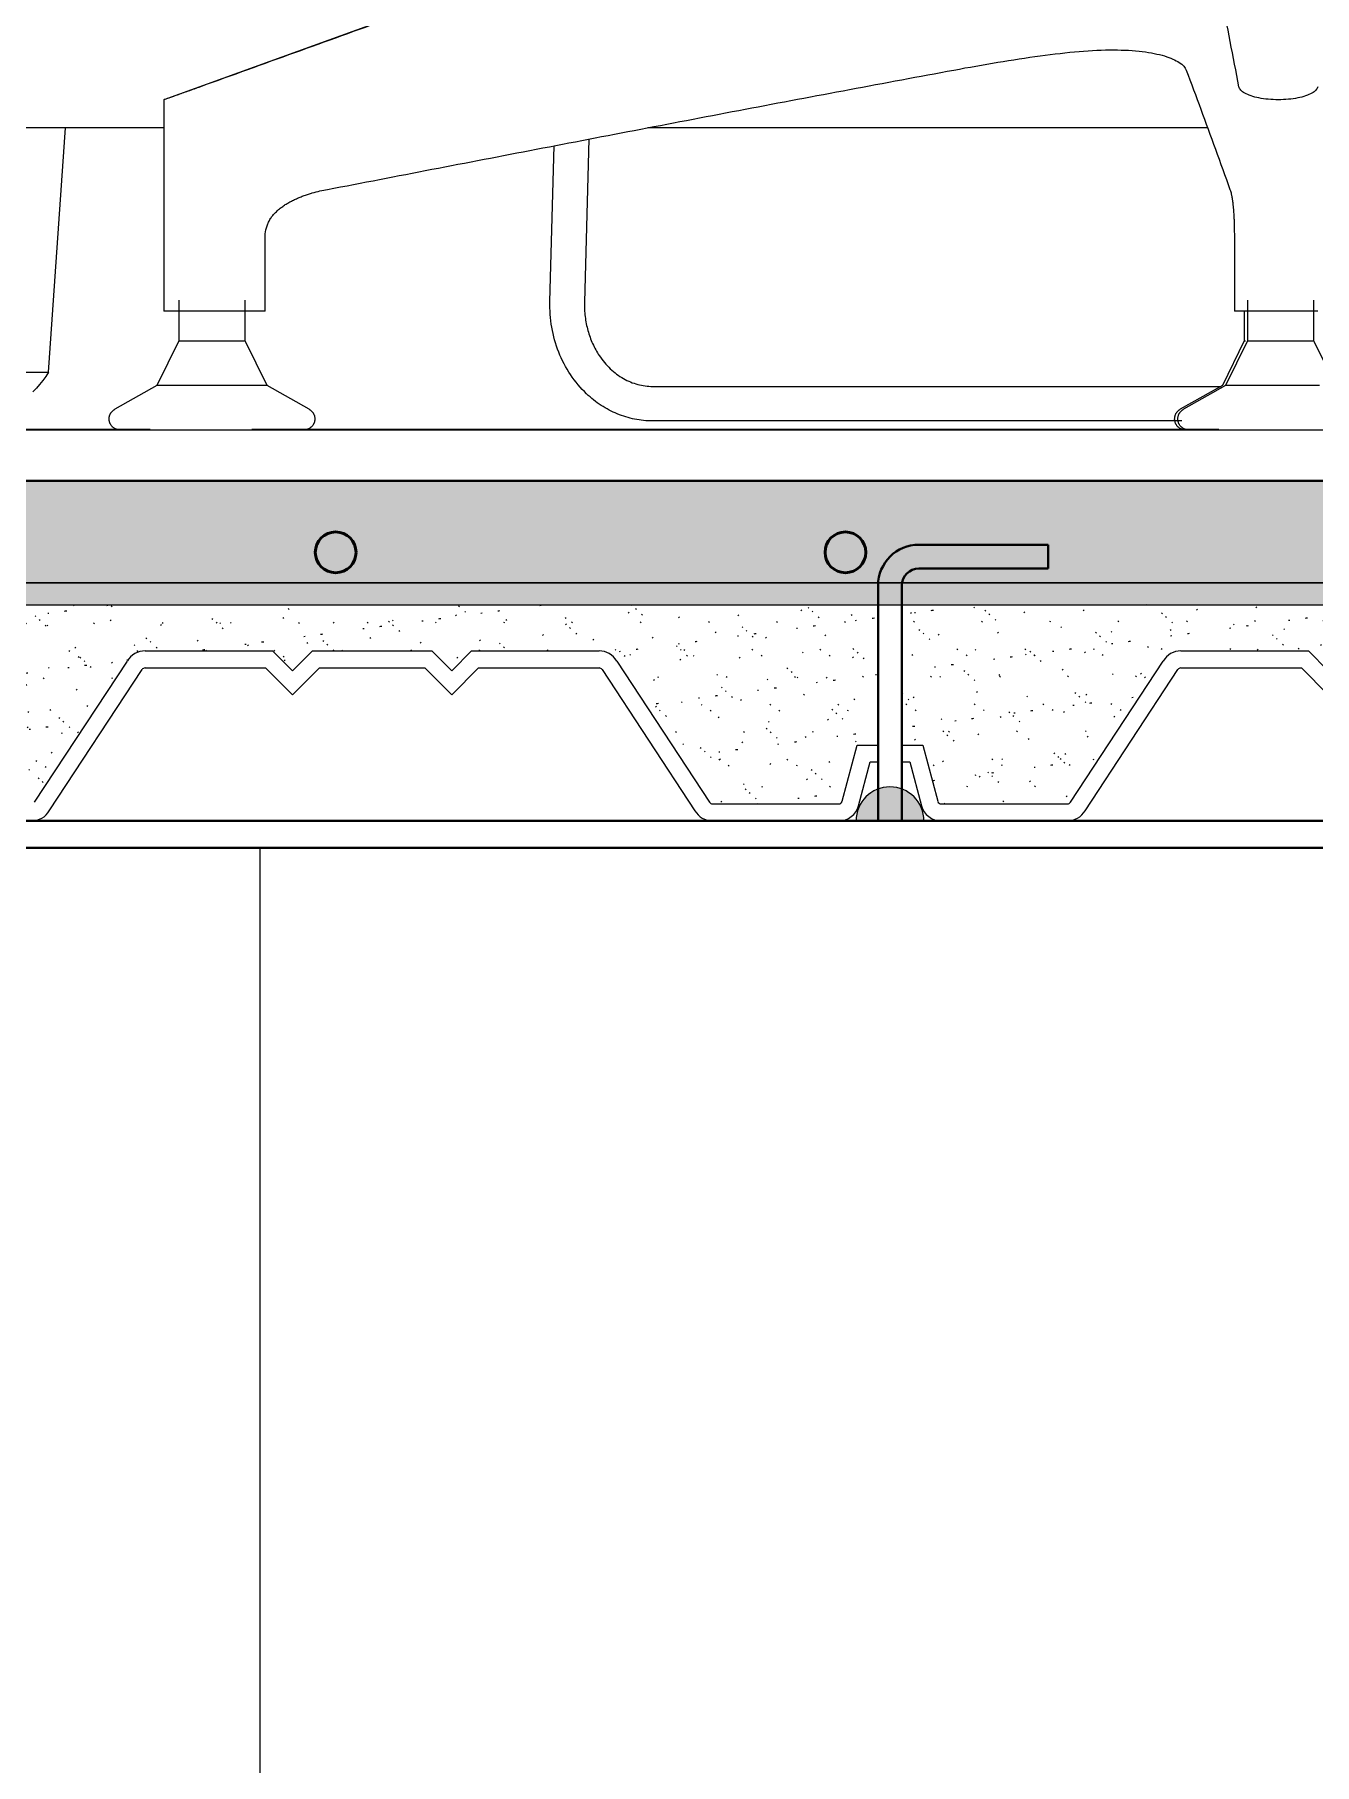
# Model space of a CAD drawing. Header units: inches. Extents: x -6 to 158, y 10 to 161.
# Drawn here: x 62.225 to 62.601, y 34.87 to 35.379 of the extents above; entities that cross this region are included whole.
import ezdxf

# ---------------------------------------------------------------- set-up
doc = ezdxf.new("R2010")
doc.units = ezdxf.units.IN
doc.header["$MEASUREMENT"] = 0
doc.linetypes.add('DASHED2', pattern=[9.525, 6.35, -3.175])
for name, color, linetype in [('1', 1, 'Continuous'), ('2', 2, 'Continuous'), ('3', 3, 'Continuous'), ('Proy', 1, 'DASHED2')]:
    doc.layers.add(name, color=color, linetype=linetype)
for name, color, linetype, lineweight in [('A-DETL', 90, 'Continuous', 9), ('A-DETL-GENF', 92, 'Continuous', 9), ('A-DETL-THIN', 151, 'Continuous', 18), ('A-FLOR', 5, 'Continuous', 9), ('I-FURN', 2, 'Continuous', 9)]:
    doc.layers.add(name, color=color, linetype=linetype, lineweight=lineweight)
pattern_1 = [(37.5, (3135.368609, 1587.837835), (-0.000406733, 0.012431279), [0.000335, -0.009471, 0.000335, -0.010632, -0.010484]), (37.5, (3135.368609, 1587.837835), (-0.000406733, 0.012431279), [-0.020774, 0.000335, -0.010149]), (7.5, (3135.36861, 1587.837835), (0.011418176, 0.018207136), [0.000335, -0.004955, 0.000335, -0.008503, -0.003387]), (7.5, (3135.36861, 1587.837835), (0.011418176, 0.018207136), [-0.014129, 0.000335, -0.003052]), (327.5, (3135.360674, 1587.837835), (0.020091206, 3.676e-05), [0.000335, -0.002891, 0.000335, -0.011278, -0.015161]), (327.5, (3135.360674, 1587.837835), (0.020091206, 3.676e-05), [-0.014839, 0.000335, -0.014826]), (317.5, (3135.360674, 1587.837835), (0.019394415, 0.00566181), [0.000335, -0.001278, 0.000335, -0.007278, -0.00871]), (317.5, (3135.360674, 1587.837835), (0.019394415, 0.00566181), [-0.009226, 0.000335, -0.008374])]

# ---------------------------------------------------------------- blocks, each defined once
blk = doc.blocks.new('HermanMiller_Collection_PolygonWireTable46W - Round 46W 26H-895091-Section 0')
at = {"layer": '1', "color": 252}
for p, q in [((-5672.02, 3085.57), (-5673.3, 3037.58)), ((-5683.46, 3037.85), (-5682.24, 3083.61)), ((-5653.22, 3012.82), (-5485.93, 3012.82)), ((-5497.52, 3002.66), (-5653.22, 3002.66))]:
    blk.add_line(p, q, dxfattribs=at)
for points, knots in [([(-5653.22, 3002.66), (-5655.03, 3002.67), (-5658.56, 3003.02), (-5663.69, 3004.58), (-5668.47, 3007.1), (-5675.15, 3012.41), (-5680.42, 3020.34), (-5683.16, 3030.19), (-5683.52, 3035.25), (-5683.46, 3037.85)], [-1, -1, -1, -1, -0.892857, -0.785714, -0.678571, -0.571429, -0.285714, -0.142857, 0, 0, 0, 0]), ([(-5673.3, 3037.58), (-5673.33, 3036.14), (-5673.2, 3033.33), (-5672.38, 3029.21), (-5670.98, 3025.34), (-5668.81, 3021.45), (-5665.78, 3017.85), (-5661.9, 3014.95), (-5657.64, 3013.21), (-5654.72, 3012.82), (-5653.22, 3012.82)], [-1, -1, -1, -1, -0.892857, -0.785714, -0.678571, -0.571429, -0.428571, -0.285714, -0.142857, 0, 0, 0, 0])]:
    blk.add_open_spline(points, degree=3, knots=knots, dxfattribs=at)
blk = doc.blocks.new('HermanMiller_Seating_Swoop_OA103_ArmlesssChair - Armless Chair-V8-Section 0')
at = {"layer": '1', "color": 252}
for p, q in [((-5796.91, 3088.9), (-5927.73, 3088.9)), ((-5831.01, 3016.99), (-5825.98, 3088.9)), ((-5489.94, 3088.9), (-5654.64, 3088.9)), ((-5897.15, 3016.99), (-5831.01, 3016.99))]:
    blk.add_line(p, q, dxfattribs=at)
at = {"layer": '1', "color": 252, "flags": 128}
blk.add_lwpolyline([(-5831.01, 3016.99), (-5831.83, 3015.76), (-5832.7, 3014.56), (-5833.62, 3013.41), (-5834.58, 3012.28), (-5835.59, 3011.2)], dxfattribs=at)
blk.add_lwpolyline([(-5831.01, 3016.99), (-5831.83, 3015.76), (-5832.7, 3014.56), (-5833.62, 3013.41), (-5834.58, 3012.28), (-5835.59, 3011.2)], dxfattribs=at)
blk = doc.blocks.new('HermanMiller_Seating_Setu_Ottoman - Lyris Suspension-895037-Section 0')
at = {"layer": '2', "color": 251}
for p, q in [((-5537.43, 3191.16), (-5797.11, 3097.14)), ((-5797.11, 3097.14), (-5797.11, 3034.93)), ((-5767.27, 3034.93), (-5767.27, 3057.68)), ((-5482.06, 3057.68), (-5482.06, 3034.93)), ((-5786.31, 3034.93), (-5797.11, 3034.93)), ((-5792.66, 3038.24), (-5792.66, 3026.27)), ((-5767.27, 3034.93), (-5786.31, 3034.93)), ((-5773.13, 3026.27), (-5773.13, 3038.24)), ((-5480.7, 3034.93), (-5482.06, 3034.93)), ((-5457.53, 3034.93), (-5480.7, 3034.93)), ((-5479.14, 3034.93), (-5479.14, 3026.27)), ((-5478.19, 3038.24), (-5478.19, 3026.27)), ((-5458.66, 3026.27), (-5458.66, 3038.24)), ((-5792.66, 3026.27), (-5799.11, 3013.05)), ((-5792.66, 3026.27), (-5775.99, 3026.27)), ((-5775.99, 3026.27), (-5773.47, 3026.27)), ((-5766.69, 3013.05), (-5773.13, 3026.27)), ((-5479.14, 3026.27), (-5485.58, 3013.05)), ((-5478.19, 3026.27), (-5484.64, 3013.05)), ((-5479.14, 3026.27), (-5478.8, 3026.27)), ((-5478.19, 3026.27), (-5461.52, 3026.27)), ((-5461.52, 3026.27), (-5458.99, 3026.27)), ((-5452.21, 3013.05), (-5458.66, 3026.27)), ((-5799.11, 3013.05), (-5811.49, 3006.1)), ((-5771.44, 3013.05), (-5799.11, 3013.05)), ((-5766.69, 3013.05), (-5771.44, 3013.05)), ((-5754.31, 3006.1), (-5766.69, 3013.05)), ((-5485.58, 3013.05), (-5497.96, 3006.1)), ((-5484.64, 3013.05), (-5497.02, 3006.1)), ((-5456.96, 3013.05), (-5484.64, 3013.05)), ((-5802.06, 3000), (-5763.74, 3000)), ((-5763.74, 3000), (-5770.6, 3000)), ((-5487.59, 3000), (-5449.26, 3000))]:
    blk.add_line(p, q, dxfattribs=at)
at = {"layer": '2', "color": 251, "flags": 128}
for points in [[(-5810, 3000), (-5810.13, 3000.01), (-5810.26, 3000.02), (-5810.39, 3000.04), (-5810.52, 3000.06), (-5810.65, 3000.09), (-5810.77, 3000.12), (-5810.9, 3000.16), (-5811.02, 3000.2), (-5811.14, 3000.25), (-5811.26, 3000.3), (-5811.38, 3000.35), (-5811.49, 3000.42), (-5811.61, 3000.48), (-5811.72, 3000.55), (-5811.82, 3000.63), (-5811.93, 3000.71), (-5812.03, 3000.79), (-5812.13, 3000.88), (-5812.22, 3000.97), (-5812.31, 3001.06), (-5812.39, 3001.16), (-5812.48, 3001.26), (-5812.55, 3001.37), (-5812.63, 3001.47), (-5812.7, 3001.58), (-5812.76, 3001.7), (-5812.82, 3001.81), (-5812.88, 3001.93), (-5812.93, 3002.05), (-5812.97, 3002.17), (-5813.01, 3002.3), (-5813.05, 3002.42), (-5813.08, 3002.55), (-5813.11, 3002.68), (-5813.13, 3002.81), (-5813.14, 3002.94), (-5813.15, 3003.07), (-5813.16, 3003.2), (-5813.16, 3003.33), (-5813.15, 3003.46), (-5813.14, 3003.59), (-5813.13, 3003.72), (-5813.11, 3003.85), (-5813.08, 3003.97), (-5813.05, 3004.1), (-5813.01, 3004.23), (-5812.97, 3004.35), (-5812.93, 3004.47), (-5812.88, 3004.59), (-5812.82, 3004.71), (-5812.76, 3004.83), (-5812.69, 3004.94), (-5812.62, 3005.05), (-5812.55, 3005.16), (-5812.47, 3005.26), (-5812.39, 3005.36), (-5812.3, 3005.46), (-5812.21, 3005.55), (-5812.12, 3005.65), (-5812.02, 3005.73), (-5811.92, 3005.82), (-5811.82, 3005.89), (-5811.71, 3005.97), (-5811.6, 3006.04), (-5811.49, 3006.1)], [(-5754.31, 3006.1), (-5754.19, 3006.04), (-5754.08, 3005.97), (-5753.98, 3005.89), (-5753.87, 3005.81), (-5753.77, 3005.73), (-5753.67, 3005.64), (-5753.58, 3005.55), (-5753.49, 3005.46), (-5753.41, 3005.36), (-5753.32, 3005.26), (-5753.25, 3005.15), (-5753.17, 3005.05), (-5753.1, 3004.94), (-5753.04, 3004.82), (-5752.98, 3004.71), (-5752.92, 3004.59), (-5752.87, 3004.47), (-5752.83, 3004.35), (-5752.78, 3004.22), (-5752.75, 3004.1), (-5752.72, 3003.97), (-5752.69, 3003.84), (-5752.67, 3003.71), (-5752.66, 3003.58), (-5752.64, 3003.45), (-5752.64, 3003.32), (-5752.64, 3003.19), (-5752.64, 3003.06), (-5752.66, 3002.93), (-5752.67, 3002.8), (-5752.69, 3002.67), (-5752.72, 3002.55), (-5752.75, 3002.42), (-5752.78, 3002.29), (-5752.83, 3002.17), (-5752.87, 3002.05), (-5752.92, 3001.93), (-5752.98, 3001.81), (-5753.04, 3001.7), (-5753.1, 3001.58), (-5753.17, 3001.47), (-5753.25, 3001.36), (-5753.32, 3001.26), (-5753.41, 3001.16), (-5753.49, 3001.06), (-5753.58, 3000.97), (-5753.68, 3000.87), (-5753.77, 3000.79), (-5753.87, 3000.7), (-5753.98, 3000.63), (-5754.08, 3000.55), (-5754.19, 3000.48), (-5754.31, 3000.41), (-5754.42, 3000.35), (-5754.54, 3000.3), (-5754.66, 3000.24), (-5754.78, 3000.2), (-5754.9, 3000.15), (-5755.03, 3000.12), (-5755.15, 3000.08), (-5755.28, 3000.06), (-5755.41, 3000.04), (-5755.54, 3000.02), (-5755.67, 3000.01), (-5755.8, 3000)], [(-5496.47, 3000), (-5496.6, 3000.01), (-5496.73, 3000.02), (-5496.86, 3000.04), (-5496.99, 3000.06), (-5497.12, 3000.09), (-5497.24, 3000.12), (-5497.37, 3000.16), (-5497.49, 3000.2), (-5497.61, 3000.25), (-5497.73, 3000.3), (-5497.85, 3000.35), (-5497.97, 3000.42), (-5498.08, 3000.48), (-5498.19, 3000.55), (-5498.3, 3000.63), (-5498.4, 3000.71), (-5498.5, 3000.79), (-5498.6, 3000.88), (-5498.69, 3000.97), (-5498.78, 3001.06), (-5498.87, 3001.16), (-5498.95, 3001.26), (-5499.03, 3001.37), (-5499.1, 3001.47), (-5499.17, 3001.58), (-5499.23, 3001.7), (-5499.29, 3001.81), (-5499.35, 3001.93), (-5499.4, 3002.05), (-5499.45, 3002.17), (-5499.49, 3002.3), (-5499.52, 3002.42), (-5499.55, 3002.55), (-5499.58, 3002.68), (-5499.6, 3002.81), (-5499.61, 3002.94), (-5499.63, 3003.07), (-5499.63, 3003.2), (-5499.63, 3003.33), (-5499.62, 3003.46), (-5499.61, 3003.59), (-5499.6, 3003.72), (-5499.58, 3003.85), (-5499.55, 3003.97), (-5499.52, 3004.1), (-5499.48, 3004.23), (-5499.44, 3004.35), (-5499.4, 3004.47), (-5499.35, 3004.59), (-5499.29, 3004.71), (-5499.23, 3004.83), (-5499.17, 3004.94), (-5499.1, 3005.05), (-5499.02, 3005.16), (-5498.94, 3005.26), (-5498.86, 3005.36), (-5498.78, 3005.46), (-5498.69, 3005.55), (-5498.59, 3005.65), (-5498.5, 3005.73), (-5498.39, 3005.82), (-5498.29, 3005.89), (-5498.18, 3005.97), (-5498.07, 3006.04), (-5497.96, 3006.1)], [(-5495.53, 3000), (-5495.66, 3000.01), (-5495.79, 3000.02), (-5495.92, 3000.04), (-5496.05, 3000.06), (-5496.17, 3000.09), (-5496.3, 3000.12), (-5496.43, 3000.16), (-5496.55, 3000.2), (-5496.67, 3000.25), (-5496.79, 3000.3), (-5496.91, 3000.35), (-5497.02, 3000.42), (-5497.14, 3000.48), (-5497.24, 3000.55), (-5497.35, 3000.63), (-5497.46, 3000.71), (-5497.56, 3000.79), (-5497.65, 3000.88), (-5497.75, 3000.97), (-5497.84, 3001.06), (-5497.92, 3001.16), (-5498, 3001.26), (-5498.08, 3001.37), (-5498.16, 3001.47), (-5498.22, 3001.58), (-5498.29, 3001.7), (-5498.35, 3001.81), (-5498.4, 3001.93), (-5498.46, 3002.05), (-5498.5, 3002.17), (-5498.54, 3002.3), (-5498.58, 3002.42), (-5498.61, 3002.55), (-5498.63, 3002.68), (-5498.66, 3002.81), (-5498.67, 3002.94), (-5498.68, 3003.07), (-5498.69, 3003.2), (-5498.69, 3003.33), (-5498.68, 3003.46), (-5498.67, 3003.59), (-5498.65, 3003.72), (-5498.63, 3003.85), (-5498.61, 3003.97), (-5498.58, 3004.1), (-5498.54, 3004.23), (-5498.5, 3004.35), (-5498.45, 3004.47), (-5498.4, 3004.59), (-5498.35, 3004.71), (-5498.29, 3004.83), (-5498.22, 3004.94), (-5498.15, 3005.05), (-5498.08, 3005.16), (-5498, 3005.26), (-5497.92, 3005.36), (-5497.83, 3005.46), (-5497.74, 3005.55), (-5497.65, 3005.65), (-5497.55, 3005.73), (-5497.45, 3005.82), (-5497.35, 3005.89), (-5497.24, 3005.97), (-5497.13, 3006.04), (-5497.02, 3006.1)]]:
    blk.add_lwpolyline(points, dxfattribs=at)
at = {"layer": '2', "color": 251}
for points in [[(-5564.6, 3179.97), (-5583.08, 3173.58), (-5620.03, 3160.7), (-5675.57, 3140.84), (-5730.94, 3120.94), (-5767.86, 3107.64), (-5786.31, 3100.98)], [(-5480.7, 3100.99), (-5482.42, 3109.88), (-5485.86, 3127.59), (-5491.03, 3154.13), (-5494.48, 3171.41), (-5496.21, 3179.98)], [(-5564.6, 3105.9), (-5560.24, 3106.72), (-5551.57, 3108.22), (-5539.07, 3110.18), (-5527.53, 3111.51), (-5517.35, 3111.99), (-5508.83, 3111.49), (-5502.27, 3110.14), (-5497.89, 3108.17), (-5496.51, 3106.66), (-5496.21, 3105.84)], [(-5748.93, 3070.75), (-5728.45, 3074.72), (-5687.48, 3082.61), (-5625.97, 3094.44), (-5585.05, 3102.11), (-5564.6, 3105.9)], [(-5496.21, 3105.84), (-5494.78, 3102.05), (-5491.92, 3094.4), (-5487.63, 3082.59), (-5484.77, 3074.71), (-5483.34, 3070.75)], [(-5469.12, 3097.16), (-5470.12, 3097.16), (-5472.11, 3097.24), (-5474.88, 3097.64), (-5477.25, 3098.26), (-5479.07, 3099.06), (-5480.28, 3099.99), (-5480.64, 3100.65), (-5480.7, 3100.99)], [(-5457.53, 3100.99), (-5457.6, 3100.65), (-5457.96, 3099.99), (-5459.16, 3099.06), (-5460.99, 3098.26), (-5463.35, 3097.64), (-5466.13, 3097.24), (-5468.12, 3097.16), (-5469.12, 3097.16)], [(-5797.11, 3097.14), (-5797.11, 3097.14), (-5797.05, 3097.16), (-5796.94, 3097.2)]]:
    blk.add_open_spline(points, degree=3, dxfattribs=at)
for points, knots in [([(-5786.31, 3100.98), (-5787.55, 3100.51), (-5789.41, 3099.86), (-5791.67, 3099.06), (-5793.21, 3098.51), (-5794.56, 3098.04), (-5796.03, 3097.52), (-5796.94, 3097.2), (-5797.11, 3097.14), (-5797.11, 3097.14)], [0, 0, 0, 0, 0.1111111, 0.1666667, 0.2222222, 0.2777778, 0.3333333, 0.4444444, 0.4988877, 0.4988877, 0.4988877, 0.4988877]), ([(-5767.27, 3057.68), (-5767.15, 3058.52), (-5766.86, 3059.71), (-5766.34, 3060.99), (-5765.98, 3061.68), (-5765.69, 3062.18), (-5765.36, 3062.67), (-5764.88, 3063.29), (-5764.19, 3064.03), (-5763.44, 3064.72), (-5762.81, 3065.23), (-5762.34, 3065.61), (-5761.85, 3065.96), (-5761.18, 3066.41), (-5760.29, 3066.94), (-5759.37, 3067.42), (-5758.62, 3067.78), (-5758.06, 3068.04), (-5757.49, 3068.29), (-5756.72, 3068.61), (-5755.73, 3068.98), (-5754.53, 3069.38), (-5752.98, 3069.85), (-5751.11, 3070.35), (-5749.65, 3070.63), (-5748.93, 3070.75)], [0, 0, 0, 0, 0.1, 0.15, 0.175, 0.2, 0.225, 0.25, 0.3, 0.35, 0.375, 0.4, 0.425, 0.45, 0.5, 0.55, 0.575, 0.6, 0.625, 0.65, 0.7, 0.75, 0.8, 0.9, 1, 1, 1, 1]), ([(-5483.34, 3070.75), (-5483.29, 3070.63), (-5483.19, 3070.35), (-5483.06, 3069.85), (-5482.95, 3069.38), (-5482.87, 3068.98), (-5482.8, 3068.61), (-5482.74, 3068.29), (-5482.71, 3068.04), (-5482.67, 3067.78), (-5482.61, 3067.42), (-5482.55, 3066.94), (-5482.49, 3066.41), (-5482.44, 3065.96), (-5482.41, 3065.61), (-5482.37, 3065.23), (-5482.33, 3064.71), (-5482.28, 3064.03), (-5482.23, 3063.29), (-5482.19, 3062.67), (-5482.17, 3062.18), (-5482.15, 3061.68), (-5482.13, 3060.99), (-5482.09, 3059.71), (-5482.07, 3058.52), (-5482.06, 3057.68)], [0, 0, 0, 0, 0.1, 0.2, 0.25, 0.3, 0.35, 0.375, 0.4, 0.425, 0.45, 0.5, 0.55, 0.575, 0.6, 0.625, 0.65, 0.7, 0.75, 0.775, 0.8, 0.825, 0.85, 0.9, 1, 1, 1, 1])]:
    blk.add_open_spline(points, degree=3, knots=knots, dxfattribs=at)
blk = doc.blocks.new('SDF')
at = {"layer": 'A-DETL-GENF'}
h = blk.add_hatch(dxfattribs=at)
h.set_pattern_fill('FP1_1', color=8, scale=0.001, style=0, pattern_type=2)
h.set_pattern_definition([(37.5, (3136.283009, 1587.837835), (-0.000406733, 0.012431279), [0.000335, -0.009471, 0.000335, -0.010632, -0.010484]), (37.5, (3136.283009, 1587.837835), (-0.000406733, 0.012431279), [-0.020774, 0.000335, -0.010149]), (7.5, (3136.28301, 1587.837835), (0.011418176, 0.018207136), [0.000335, -0.004955, 0.000335, -0.008503, -0.003387]), (7.5, (3136.28301, 1587.837835), (0.011418176, 0.018207136), [-0.014129, 0.000335, -0.003052]), (327.5, (3136.275074, 1587.837835), (0.020091206, 3.676e-05), [0.000335, -0.002891, 0.000335, -0.011278, -0.015161]), (327.5, (3136.275074, 1587.837835), (0.020091206, 3.676e-05), [-0.014839, 0.000335, -0.014826]), (317.5, (3136.275074, 1587.837835), (0.019394415, 0.00566181), [0.000335, -0.001278, 0.000335, -0.007278, -0.00871]), (317.5, (3136.275074, 1587.837835), (0.019394415, 0.00566181), [-0.009226, 0.000335, -0.008374])])
h.paths.add_polyline_path([(3136.85292, 1596.89085), (3136.85102, 1596.89121), (3136.84992, 1596.89166), (3136.84865, 1596.89266), (3136.84771, 1596.8939), (3136.84713, 1596.8953), (3136.84692, 1596.89685), (3136.84728, 1596.89877), (3136.84775, 1596.89989), (3136.84868, 1596.9011), (3136.84992, 1596.90205), (3136.85137, 1596.90265), (3136.85292, 1596.90285), (3136.85447, 1596.90265), (3136.85592, 1596.90205), (3136.85716, 1596.9011), (3136.85823, 1596.89958), (3136.85872, 1596.89841), (3136.85892, 1596.89685), (3136.85872, 1596.8953), (3136.85798, 1596.89368), (3136.85716, 1596.89261), (3136.85592, 1596.89166), (3136.85447, 1596.89106)], flags=16)
h.paths.add_polyline_path([(3136.70292, 1596.89085), (3136.70137, 1596.89106), (3136.69992, 1596.89166), (3136.69868, 1596.89261), (3136.69773, 1596.89385), (3136.69713, 1596.8953), (3136.69696, 1596.89717), (3136.69721, 1596.8986), (3136.69773, 1596.89985), (3136.69868, 1596.9011), (3136.69992, 1596.90205), (3136.70137, 1596.90265), (3136.70292, 1596.90285), (3136.70447, 1596.90265), (3136.70592, 1596.90205), (3136.70716, 1596.9011), (3136.70812, 1596.89985), (3136.70872, 1596.89841), (3136.70892, 1596.89685), (3136.70872, 1596.8953), (3136.70812, 1596.89385), (3136.70716, 1596.89261), (3136.70592, 1596.89166), (3136.70447, 1596.89106)], flags=16)
h.paths.add_polyline_path([(3136.40292, 1596.89085), (3136.40137, 1596.89106), (3136.39992, 1596.89166), (3136.39868, 1596.89261), (3136.39773, 1596.89385), (3136.39713, 1596.8953), (3136.39695, 1596.89707), (3136.3972, 1596.89858), (3136.39773, 1596.89985), (3136.39868, 1596.9011), (3136.39992, 1596.90205), (3136.40137, 1596.90265), (3136.40292, 1596.90285), (3136.40447, 1596.90265), (3136.40592, 1596.90205), (3136.40716, 1596.9011), (3136.40812, 1596.89985), (3136.40872, 1596.89841), (3136.40892, 1596.89681), (3136.40872, 1596.8953), (3136.40812, 1596.89385), (3136.40716, 1596.89261), (3136.40592, 1596.89166), (3136.40447, 1596.89106)], flags=16)
h.paths.add_polyline_path([(3137.00292, 1596.89085), (3137.00137, 1596.89106), (3136.99992, 1596.89166), (3136.99868, 1596.89261), (3136.99773, 1596.89385), (3136.99712, 1596.89538), (3136.99698, 1596.89728), (3136.99722, 1596.89863), (3136.99773, 1596.89985), (3136.99868, 1596.9011), (3136.99992, 1596.90205), (3137.00137, 1596.90265), (3137.00292, 1596.90285), (3137.00447, 1596.90265), (3137.00593, 1596.90205), (3137.00716, 1596.9011), (3137.00812, 1596.89985), (3137.00872, 1596.89841), (3137.00892, 1596.89685), (3137.00872, 1596.8953), (3137.00812, 1596.89385), (3137.00716, 1596.89261), (3137.00592, 1596.89166), (3137.00447, 1596.89106)], flags=16)
h.paths.add_polyline_path([(3136.55292, 1596.89085), (3136.55137, 1596.89106), (3136.54992, 1596.89166), (3136.54868, 1596.89261), (3136.54773, 1596.89385), (3136.54713, 1596.8953), (3136.54692, 1596.89685), (3136.54727, 1596.89876), (3136.54773, 1596.89985), (3136.54868, 1596.9011), (3136.54992, 1596.90205), (3136.55137, 1596.90265), (3136.55292, 1596.90285), (3136.55447, 1596.90265), (3136.55592, 1596.90205), (3136.55716, 1596.9011), (3136.55816, 1596.89974), (3136.55872, 1596.89841), (3136.55892, 1596.89685), (3136.55872, 1596.8953), (3136.55786, 1596.89351), (3136.55716, 1596.89261), (3136.55592, 1596.89166), (3136.55447, 1596.89106), (3136.55373, 1596.89096)], flags=16)
h.paths.add_polyline_path([(3137.15292, 1596.89085), (3137.15137, 1596.89106), (3137.14992, 1596.89166), (3137.14868, 1596.89261), (3137.14766, 1596.894), (3137.14713, 1596.8953), (3137.14692, 1596.89685), (3137.14728, 1596.89878), (3137.14773, 1596.89985), (3137.14868, 1596.9011), (3137.14992, 1596.90205), (3137.15137, 1596.90265), (3137.15292, 1596.90285), (3137.15447, 1596.90265), (3137.15592, 1596.90205), (3137.15716, 1596.9011), (3137.15812, 1596.89985), (3137.15872, 1596.89841), (3137.15892, 1596.89685), (3137.15872, 1596.8953), (3137.15806, 1596.89378), (3137.15716, 1596.89261), (3137.15592, 1596.89166), (3137.15447, 1596.89106)], flags=16)
h.paths.add_polyline_path([(3137.45292, 1596.89085), (3137.45137, 1596.89106), (3137.44992, 1596.89166), (3137.44868, 1596.89261), (3137.44762, 1596.89411), (3137.44713, 1596.8953), (3137.44692, 1596.89685), (3137.44713, 1596.89841), (3137.44773, 1596.89985), (3137.44868, 1596.9011), (3137.44992, 1596.90205), (3137.45137, 1596.90265), (3137.45292, 1596.90285), (3137.45447, 1596.90265), (3137.45592, 1596.90205), (3137.45716, 1596.9011), (3137.45812, 1596.89985), (3137.45872, 1596.89841), (3137.45892, 1596.89685), (3137.45872, 1596.8953), (3137.45812, 1596.89385), (3137.45716, 1596.89261), (3137.45592, 1596.89166), (3137.45447, 1596.89106)], flags=16)
h.paths.add_polyline_path([(3137.30292, 1596.89085), (3137.30137, 1596.89106), (3137.29992, 1596.89166), (3137.29868, 1596.89261), (3137.29773, 1596.89385), (3137.29709, 1596.89559), (3137.29692, 1596.89685), (3137.29723, 1596.89866), (3137.29773, 1596.89985), (3137.29868, 1596.9011), (3137.29992, 1596.90205), (3137.30137, 1596.90265), (3137.30292, 1596.90285), (3137.30447, 1596.90265), (3137.30592, 1596.90205), (3137.30716, 1596.9011), (3137.30812, 1596.89985), (3137.30878, 1596.89796), (3137.30892, 1596.89685), (3137.30863, 1596.89508), (3137.30812, 1596.89385), (3137.30716, 1596.89261), (3137.30592, 1596.89166), (3137.30447, 1596.89106)], flags=16)
h.paths.add_polyline_path([(3134.80359, 1596.91785), (3134.80359, 1596.88785), (3136.25296, 1596.88785), (3136.25358, 1596.89094), (3136.25292, 1596.89085), (3136.25137, 1596.89106), (3136.24992, 1596.89166), (3136.24865, 1596.89266), (3136.24773, 1596.89385), (3136.24713, 1596.8953), (3136.24692, 1596.89685), (3136.24713, 1596.89841), (3136.24773, 1596.89985), (3136.24884, 1596.90122), (3136.24992, 1596.90205), (3136.25137, 1596.90265), (3136.25292, 1596.90285), (3136.25447, 1596.90265), (3136.25592, 1596.90205), (3136.25716, 1596.9011), (3136.25812, 1596.89985), (3136.25872, 1596.89841), (3136.25892, 1596.89746), (3136.25943, 1596.89774), (3136.26195, 1596.89874), (3136.26494, 1596.89911), (3136.30294, 1596.89911), (3136.30294, 1596.89211), (3136.26494, 1596.89211), (3136.26376, 1596.89197), (3136.26265, 1596.89156), (3136.26167, 1596.8909), (3136.26087, 1596.89003), (3136.2603, 1596.88899), (3136.25999, 1596.88785), (3136.55776, 1596.88785), (3136.55832, 1596.89081), (3136.5596, 1596.89354), (3136.56152, 1596.89586), (3136.56395, 1596.89763), (3136.56675, 1596.89874), (3136.56974, 1596.89911), (3136.60774, 1596.89911), (3136.60774, 1596.89211), (3136.56974, 1596.89211), (3136.56856, 1596.89197), (3136.56745, 1596.89156), (3136.56647, 1596.8909), (3136.56567, 1596.89003), (3136.5651, 1596.88899), (3136.56479, 1596.88785), (3136.86256, 1596.88785), (3136.86314, 1596.89085), (3136.86466, 1596.89385), (3136.86632, 1596.89586), (3136.86875, 1596.89763), (3136.87155, 1596.89874), (3136.87454, 1596.89911), (3136.91254, 1596.89911), (3136.91254, 1596.89211), (3136.87454, 1596.89211), (3136.87336, 1596.89197), (3136.87225, 1596.89156), (3136.87127, 1596.8909), (3136.87047, 1596.89003), (3136.8699, 1596.88899), (3136.86959, 1596.88785), (3137.16736, 1596.88785), (3137.16794, 1596.89085), (3137.16946, 1596.89385), (3137.17112, 1596.89586), (3137.17355, 1596.89763), (3137.17635, 1596.89874), (3137.17934, 1596.89911), (3137.21734, 1596.89911), (3137.21734, 1596.89211), (3137.17934, 1596.89211), (3137.17816, 1596.89197), (3137.17705, 1596.89156), (3137.17607, 1596.8909), (3137.17527, 1596.89003), (3137.1747, 1596.88899), (3137.17439, 1596.88785), (3137.47216, 1596.88785), (3137.47274, 1596.89085), (3137.474, 1596.89354), (3137.47592, 1596.89586), (3137.47835, 1596.89763), (3137.48115, 1596.89874), (3137.48414, 1596.89911), (3137.50914, 1596.89911), (3137.50914, 1596.89211), (3137.48414, 1596.89211), (3137.48296, 1596.89197), (3137.48185, 1596.89156), (3137.48087, 1596.8909), (3137.48007, 1596.89003), (3137.4795, 1596.88899), (3137.47919, 1596.88785), (3138.60007, 1596.88785), (3138.60007, 1596.91785)])
for points in [[(3135.78852, 1596.89085), (3135.79007, 1596.89106), (3135.79152, 1596.89166), (3135.79276, 1596.89261), (3135.79372, 1596.89385), (3135.79432, 1596.8953), (3135.79452, 1596.89685), (3135.79432, 1596.89841), (3135.79372, 1596.89985), (3135.79276, 1596.9011), (3135.79152, 1596.90205), (3135.79007, 1596.90265), (3135.78852, 1596.90285), (3135.78697, 1596.90265), (3135.78552, 1596.90205), (3135.78428, 1596.9011), (3135.78333, 1596.89985), (3135.78273, 1596.89841), (3135.78252, 1596.89685), (3135.78273, 1596.8953), (3135.78333, 1596.89385), (3135.78428, 1596.89261), (3135.78552, 1596.89166), (3135.78697, 1596.89106)], [(3135.93852, 1596.89085), (3135.94007, 1596.89106), (3135.94152, 1596.89166), (3135.9428, 1596.89266), (3135.94372, 1596.89385), (3135.94432, 1596.8953), (3135.94452, 1596.89685), (3135.94432, 1596.89841), (3135.94372, 1596.89985), (3135.94276, 1596.9011), (3135.94152, 1596.90205), (3135.94007, 1596.90265), (3135.93852, 1596.90285), (3135.93697, 1596.90265), (3135.93552, 1596.90205), (3135.93428, 1596.9011), (3135.93333, 1596.89985), (3135.93273, 1596.89841), (3135.93252, 1596.89685), (3135.93273, 1596.8953), (3135.93333, 1596.89385), (3135.93428, 1596.89261), (3135.93552, 1596.89166), (3135.93697, 1596.89106)], [(3135.942, 1596.81785), (3135.96164, 1596.81785), (3135.96128, 1596.82049), (3135.9603, 1596.82285), (3135.95871, 1596.82493), (3135.95664, 1596.82651), (3135.95422, 1596.82751), (3135.95164, 1596.82785), (3135.94905, 1596.82751), (3135.94664, 1596.82651), (3135.94457, 1596.82493), (3135.94298, 1596.82285), (3135.94198, 1596.82044), (3135.94164, 1596.81785)]]:
    blk.add_hatch(color=7, dxfattribs=at).paths.add_polyline_path(points, flags=0)
blk.add_hatch(color=7, dxfattribs=at).paths.add_polyline_path([(3134.80359, 1596.88785), (3134.80359, 1596.88145), (3137.50959, 1596.88145), (3137.50959, 1596.88785)])
h = blk.add_hatch(dxfattribs=at)
h.set_pattern_fill('FP1_1', color=8, scale=0.001, style=0, pattern_type=2)
h.set_pattern_definition(pattern_1)
h.paths.add_polyline_path([(3135.92596, 1596.82285), (3135.93685, 1596.82289), (3135.93709, 1596.82299), (3135.93756, 1596.8236), (3135.942, 1596.84017), (3135.94814, 1596.84017), (3135.94814, 1596.88145), (3135.65034, 1596.88145), (3135.65034, 1596.84017), (3135.65648, 1596.84017), (3135.66092, 1596.8236), (3135.66138, 1596.82299), (3135.66188, 1596.82285), (3135.69932, 1596.82289), (3135.69993, 1596.82335), (3135.72819, 1596.8661), (3135.72943, 1596.86705), (3135.73088, 1596.86765), (3135.73243, 1596.86785), (3135.76996, 1596.86785), (3135.77581, 1596.862), (3135.78167, 1596.86785), (3135.8168, 1596.86785), (3135.82266, 1596.862), (3135.82852, 1596.86785), (3135.86604, 1596.86785), (3135.86759, 1596.86765), (3135.86904, 1596.86705), (3135.87028, 1596.8661), (3135.87123, 1596.86485), (3135.89854, 1596.82335), (3135.89915, 1596.82289), (3135.89941, 1596.82285)], flags=0)
h = blk.add_hatch(dxfattribs=at)
h.set_pattern_fill('FP1_1', color=8, scale=0.001, style=0, pattern_type=2)
h.set_pattern_definition(pattern_1)
h.paths.add_polyline_path([(3135.96668, 1596.82285), (3136.00412, 1596.82289), (3136.00473, 1596.82335), (3136.03299, 1596.8661), (3136.03423, 1596.86705), (3136.03568, 1596.86765), (3136.03723, 1596.86785), (3136.07476, 1596.86785), (3136.08061, 1596.862), (3136.08647, 1596.86785), (3136.1216, 1596.86785), (3136.12746, 1596.862), (3136.13332, 1596.86785), (3136.17084, 1596.86785), (3136.17239, 1596.86765), (3136.17384, 1596.86705), (3136.17508, 1596.8661), (3136.17603, 1596.86485), (3136.20334, 1596.82335), (3136.20395, 1596.82289), (3136.20421, 1596.82285), (3136.24165, 1596.82289), (3136.24189, 1596.82299), (3136.24236, 1596.8236), (3136.2468, 1596.84017), (3136.25294, 1596.84017), (3136.25294, 1596.88145), (3135.95514, 1596.88145), (3135.95514, 1596.84017), (3135.96128, 1596.84017), (3135.96572, 1596.8236), (3135.96618, 1596.82299), (3135.96642, 1596.82289)], flags=0)
at = {"layer": 'A-DETL', "lineweight": 40}
for p, q in [((3137.50959, 1596.91785), (3134.80359, 1596.91785)), ((3135.96014, 1596.89911), (3135.99814, 1596.89911)), ((3135.99814, 1596.89911), (3135.99814, 1596.89211)), ((3135.99814, 1596.89211), (3135.96014, 1596.89211)), ((3135.94814, 1596.81785), (3135.94814, 1596.88711)), ((3135.95514, 1596.88711), (3135.95514, 1596.81785)), ((3134.80359, 1596.81785), (3137.50959, 1596.81785)), ((3134.80359, 1596.81785), (3136.24139, 1596.81785)), ((3134.80359, 1596.80995), (3137.50959, 1596.80995))]:
    blk.add_line(p, q, dxfattribs=at)
at = {"layer": 'A-DETL', "lineweight": 20}
for p, q in [((3134.80359, 1596.88785), (3137.50959, 1596.88785)), ((3134.80359, 1596.88145), (3137.50959, 1596.88145))]:
    blk.add_line(p, q, dxfattribs=at)
at = {"layer": 'A-DETL'}
for p, q in [((3135.69993, 1596.82335), (3135.72724, 1596.86485)), ((3135.73243, 1596.86785), (3135.76996, 1596.86785)), ((3135.76996, 1596.86785), (3135.77581, 1596.862)), ((3135.77581, 1596.862), (3135.78167, 1596.86785)), ((3135.78167, 1596.86785), (3135.8168, 1596.86785)), ((3135.8168, 1596.86785), (3135.82266, 1596.862)), ((3135.82266, 1596.862), (3135.82852, 1596.86785)), ((3135.82852, 1596.86785), (3135.86604, 1596.86785)), ((3135.87123, 1596.86485), (3135.89854, 1596.82335)), ((3136.00473, 1596.82335), (3136.03204, 1596.86485)), ((3136.03723, 1596.86785), (3136.07476, 1596.86785)), ((3136.07476, 1596.86785), (3136.08061, 1596.862)), ((3135.70426, 1596.82085), (3135.73157, 1596.86235)), ((3135.73243, 1596.86285), (3135.76789, 1596.86285)), ((3135.76789, 1596.86285), (3135.77581, 1596.85493)), ((3135.77581, 1596.85493), (3135.78374, 1596.86285)), ((3135.78374, 1596.86285), (3135.81473, 1596.86285)), ((3135.81473, 1596.86285), (3135.82266, 1596.85493)), ((3135.82266, 1596.85493), (3135.83059, 1596.86285)), ((3135.83059, 1596.86285), (3135.86604, 1596.86285)), ((3135.8669, 1596.86235), (3135.89421, 1596.82085)), ((3136.00906, 1596.82085), (3136.03637, 1596.86235)), ((3136.03723, 1596.86285), (3136.07269, 1596.86285)), ((3136.07269, 1596.86285), (3136.08061, 1596.85493)), ((3135.93756, 1596.8236), (3135.942, 1596.84017)), ((3135.942, 1596.84017), (3135.94814, 1596.84017)), ((3135.95514, 1596.84017), (3135.96128, 1596.84017)), ((3135.96128, 1596.84017), (3135.96572, 1596.8236)), ((3135.94239, 1596.8223), (3135.94583, 1596.83517)), ((3135.94583, 1596.83517), (3135.94814, 1596.83517)), ((3135.95514, 1596.83517), (3135.95744, 1596.83517)), ((3135.95744, 1596.83517), (3135.96089, 1596.8223)), ((3135.89941, 1596.82285), (3135.93659, 1596.82285)), ((3135.96668, 1596.82285), (3136.00386, 1596.82285)), ((3135.89941, 1596.81785), (3135.93659, 1596.81785)), ((3135.96668, 1596.81785), (3136.00386, 1596.81785))]:
    blk.add_line(p, q, dxfattribs=at)
at = {"layer": 'A-DETL', "lineweight": 50}
for centre in [(3135.78852, 1596.89685), (3135.93852, 1596.89685)]:
    blk.add_circle(centre, 0.006, dxfattribs=at)
at = {"layer": 'A-DETL', "lineweight": 40}
for radius in [0.012, 0.005]:
    blk.add_arc((3135.96014, 1596.88711), radius, 90, 180, dxfattribs=at)
at = {"layer": 'A-DETL'}
for centre, radius, start, end in [((3135.73243, 1596.86185), 0.006, 90, 150), ((3135.86604, 1596.86185), 0.006, 30, 90), ((3136.03723, 1596.86185), 0.006, 90, 150), ((3135.73243, 1596.86185), 0.001, 90, 150), ((3135.86604, 1596.86185), 0.001, 30, 90), ((3136.03723, 1596.86185), 0.001, 90, 150), ((3135.95164, 1596.81785), 0.01, 0, 180), ((3135.69906, 1596.82385), 0.006, 270, 330), ((3135.89941, 1596.82385), 0.006, 210, 270), ((3135.89941, 1596.82385), 0.001, 210, 270), ((3135.93659, 1596.82385), 0.001, 270, 345), ((3135.93659, 1596.82385), 0.006, 270, 345), ((3135.96668, 1596.82385), 0.006, 195, 270), ((3135.96668, 1596.82385), 0.001, 195, 270), ((3136.00386, 1596.82385), 0.001, 270, 330), ((3136.00386, 1596.82385), 0.006, 270, 330)]:
    blk.add_arc(centre, radius, start, end, dxfattribs=at)
at = {"layer": 'A-DETL-THIN'}
for p, q in [((3137.50959, 1596.91785), (3134.80359, 1596.91785)), ((3135.96014, 1596.89911), (3135.99814, 1596.89911)), ((3135.99814, 1596.89911), (3135.99814, 1596.89211)), ((3135.99814, 1596.89211), (3135.96014, 1596.89211)), ((3137.50959, 1596.88785), (3134.80359, 1596.88785)), ((3134.80359, 1596.88145), (3137.50959, 1596.88145)), ((3135.94814, 1596.84017), (3135.94814, 1596.88145)), ((3135.95514, 1596.88145), (3135.95514, 1596.84017)), ((3135.69993, 1596.82335), (3135.72724, 1596.86485)), ((3135.73243, 1596.86785), (3135.76996, 1596.86785)), ((3135.76996, 1596.86785), (3135.77581, 1596.862)), ((3135.77581, 1596.862), (3135.78167, 1596.86785)), ((3135.78167, 1596.86785), (3135.8168, 1596.86785)), ((3135.8168, 1596.86785), (3135.82266, 1596.862)), ((3135.82266, 1596.862), (3135.82852, 1596.86785)), ((3135.82852, 1596.86785), (3135.86604, 1596.86785)), ((3135.87123, 1596.86485), (3135.89854, 1596.82335)), ((3136.00473, 1596.82335), (3136.03204, 1596.86485)), ((3136.03723, 1596.86785), (3136.07476, 1596.86785)), ((3136.07476, 1596.86785), (3136.08061, 1596.862)), ((3135.93756, 1596.8236), (3135.942, 1596.84017)), ((3135.942, 1596.84017), (3135.94814, 1596.84017)), ((3135.95514, 1596.84017), (3135.96128, 1596.84017)), ((3135.96128, 1596.84017), (3135.96572, 1596.8236)), ((3135.89941, 1596.82285), (3135.93659, 1596.82285)), ((3135.96668, 1596.82285), (3136.00386, 1596.82285)), ((3135.94164, 1596.81785), (3135.96164, 1596.81785))]:
    blk.add_line(p, q, dxfattribs=at)
for centre, radius, start, end in [((3135.78852, 1596.89685), 0.006, 0, 180), ((3135.93852, 1596.89685), 0.006, 0, 180), ((3135.78852, 1596.89685), 0.006, 180, 0), ((3135.93852, 1596.89685), 0.006, 180, 0), ((3135.73243, 1596.86185), 0.006, 90, 150), ((3135.86604, 1596.86185), 0.006, 30, 90), ((3136.03723, 1596.86185), 0.006, 90, 150), ((3135.95164, 1596.81785), 0.01, 0, 180), ((3135.89941, 1596.82385), 0.001, 210, 270), ((3135.93659, 1596.82385), 0.001, 270, 345), ((3135.96668, 1596.82385), 0.001, 195, 270), ((3136.00386, 1596.82385), 0.001, 270, 330)]:
    blk.add_arc(centre, radius, start, end, dxfattribs=at)

msp = doc.modelspace()

# ---------------------------------------------------------------- linework, layer by layer
at = {"layer": '3'}
msp.add_line((62.29095, 32.26252), (62.29095, 35.13962), dxfattribs=at)
at = {"layer": 'A-FLOR', "lineweight": 35}
for p, q in [((62.25854, 35.26252), (61.32823, 35.26252)), ((62.57301, 35.26252), (62.28847, 35.26252)), ((65.12471, 35.24752), (61.32823, 35.24752))]:
    msp.add_line(p, q, dxfattribs=at)
at = {"layer": 'Proy', "color": 253, "ltscale": 0.75}
msp.add_line((54.29095, 35.26252), (88.58605, 35.26252), dxfattribs=at)

# ---------------------------------------------------------------- block references
msp.add_blockref('SDF', (-3073.47536, -1561.67033))
at = {"layer": 'I-FURN', "xscale": 0.000999999999999, "yscale": 0.000999999999999, "zscale": 0.000999999999999}
for name in ['HermanMiller_Seating_Swoop_OA103_ArmlesssChair - Armless Chair-V8-Section 0', 'HermanMiller_Collection_PolygonWireTable46W - Round 46W 26H-895091-Section 0', 'HermanMiller_Seating_Setu_Ottoman - Lyris Suspension-895037-Section 0']:
    msp.add_blockref(name, (68.05967, 32.26252), dxfattribs=at)

doc.saveas('drawing.dxf')
